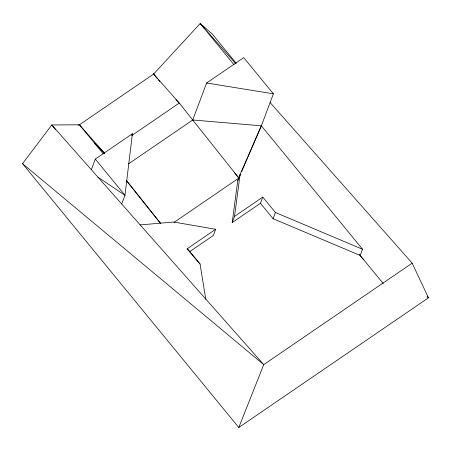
<?xml version="1.0" encoding="UTF-8"?>
<svg xmlns="http://www.w3.org/2000/svg" width="451" height="451" viewBox="0 0 451 451"><rect width="100%" height="100%" fill="white"/><g stroke="black" fill="none" stroke-linecap="round" stroke-linejoin="round"><path stroke-width="0.68" d="M91.328 169.677L95.308 159.096L132.408 133.727L124.972 195.294L121.697 204.01M363.393 259.331L361.561 257.56L360.214 255.452L362.542 249.256L275.42 212.506L262.775 197.076L260.447 203.277L232.192 222.597L237.778 180.58L240.107 174.385L261.36 125.806L273.385 93.825L243.715 57.627L206.614 82.995L192.712 119.977L128.462 163.905M232.192 222.597L234.52 216.401L240.107 174.385M131.912 135.046L132.408 133.727M140.148 224.919L173.629 222.022L215.679 229.277L213.351 235.473L189.854 251.545M360.214 255.452L273.092 218.707L275.42 212.506M157.613 78.902L153.402 73.761L153.78 73.953L79.432 124.786L51.792 124.978L22.55 163.674L238.782 427.497L263.756 364.622L412.169 263.153L270.11 102.54M237.778 180.58L240.27 174.83M241.657 171.605L261.36 125.806L192.712 119.977M236.296 63.371L212.218 33.994L200.205 23.503L153.639 74.049L179.278 103.076L238.883 178.055L174.052 222.382M78.04 125.293L79.196 124.499L103.183 153.763M131.743 135.576L179.278 103.076L175.901 99.677M215.679 229.277L187.024 248.873L200.069 264.027L205.808 299.402M234.52 216.401L262.775 197.076M238.782 427.497L428.45 297.818L412.169 263.153M206.614 82.995L273.385 93.825M97.94 177.153L124.972 195.294L95.308 159.096M22.55 163.674L263.756 364.622L51.792 124.978L55.789 129.849M94.462 143.125L104.593 153.323M233.945 64.673L200.205 23.503L235.552 63.473M79.432 124.786L104.609 153.284M200.205 23.503L202.003 25.668M202.905 26.75L204.252 28.374M261.36 125.806L362.542 249.256M359.323 254.37L383.254 283.566M260.447 203.277L273.092 218.707M158.498 79.985L159.829 81.603M234.424 172.615L238.883 178.055M187.424 248.597L200.069 264.027M126.37 180.558L160.426 223.239L126.466 180.496M428.45 297.818L427.097 296.194L428.45 297.818"/></g></svg>
